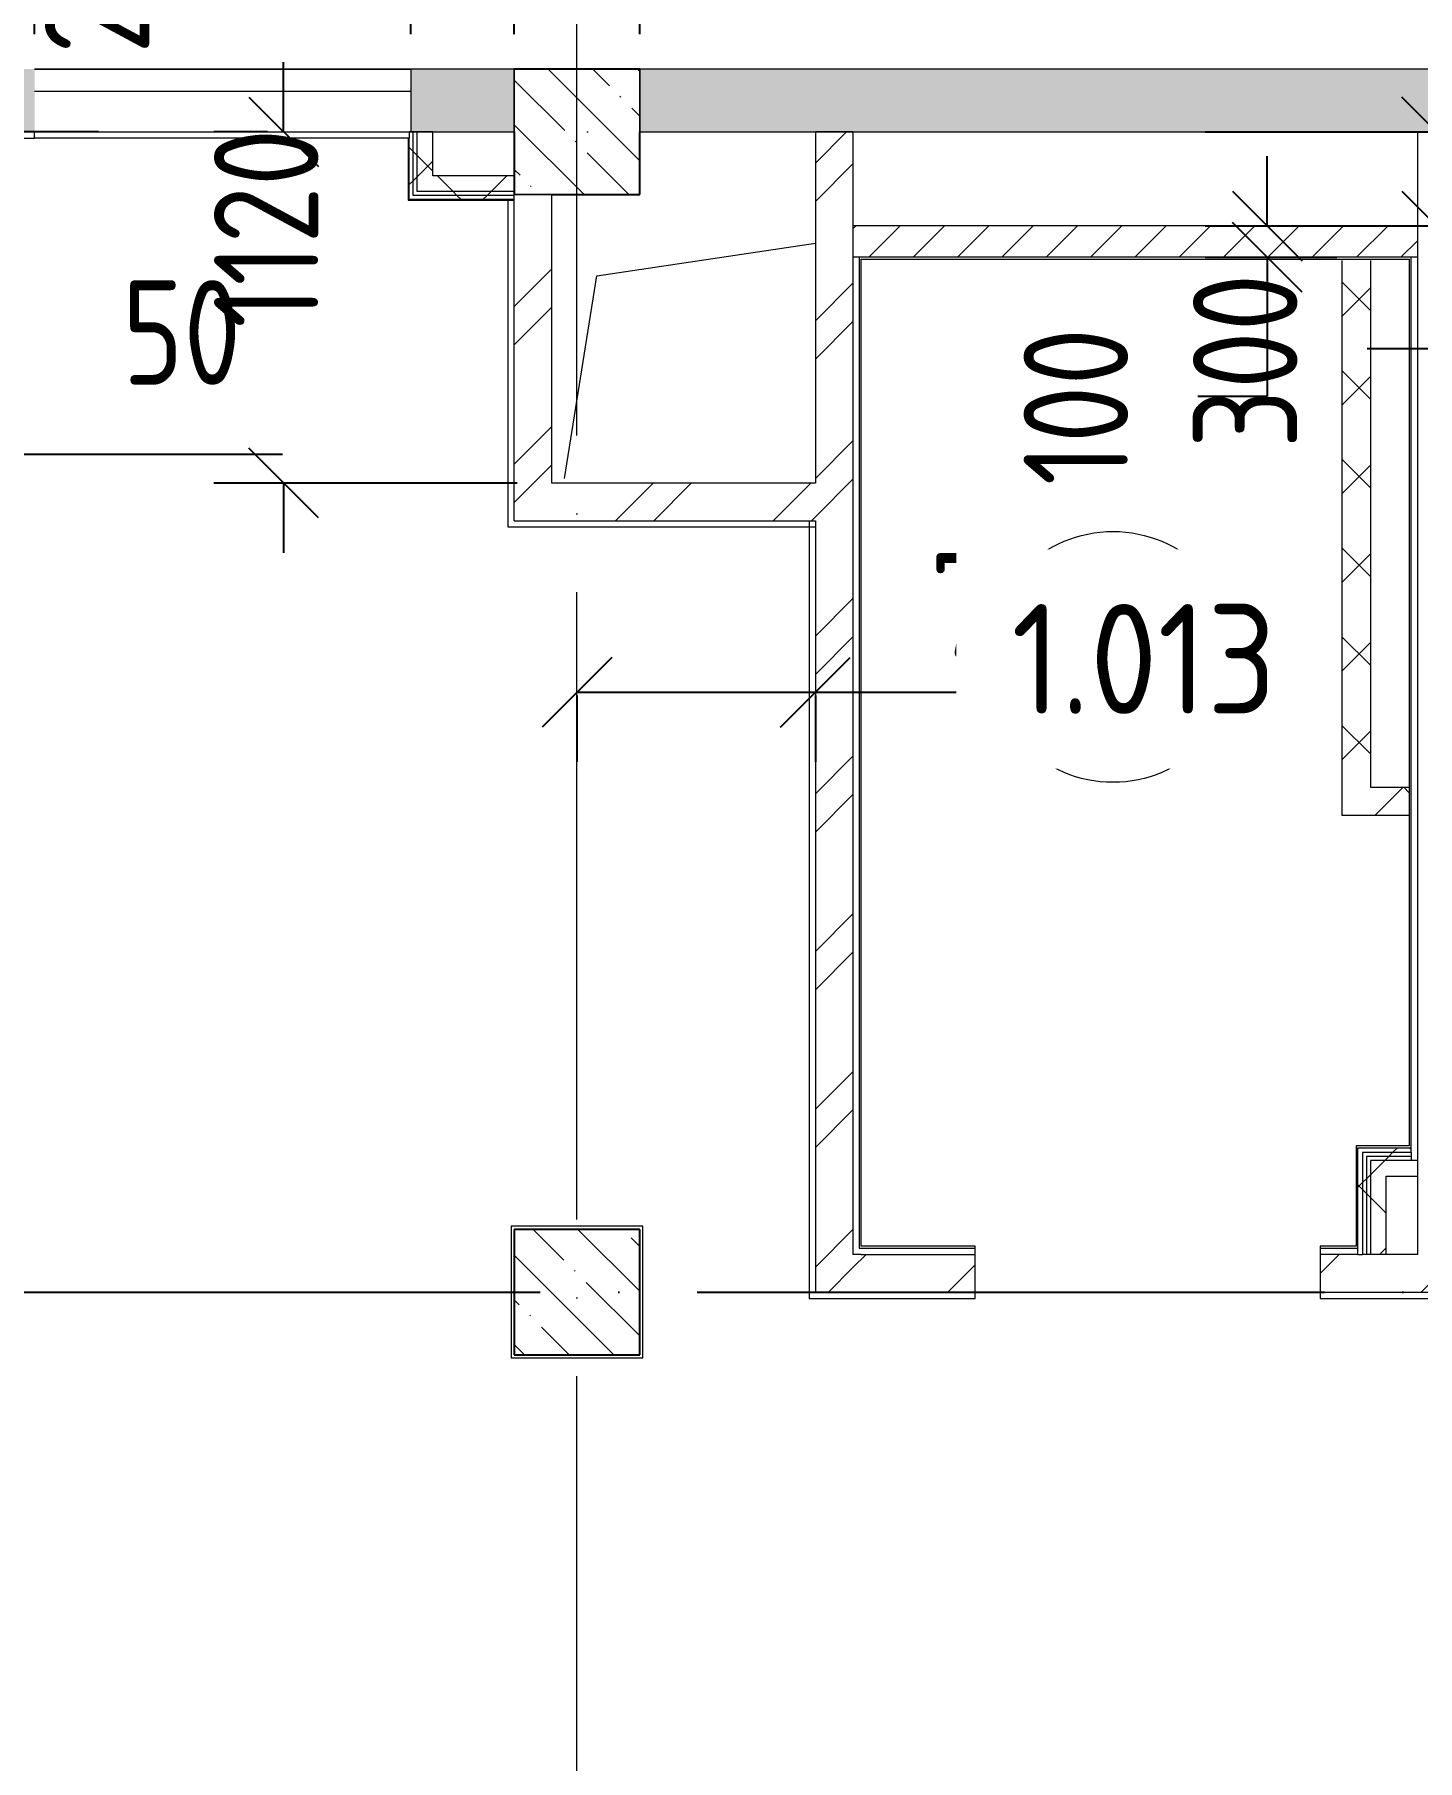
# Model space of a CAD drawing. Header units: millimetres. Extents: x -68946 to 288321, y -402657 to 324925.
# Drawn here: x 61820 to 66230, y 53181 to 58685 of the extents above; entities that cross this region are included whole.
import ezdxf

# ---------------------------------------------------------------- set-up
doc = ezdxf.new("R2010")
doc.units = ezdxf.units.MM
doc.linetypes.add('ADSK_Линия сетки', pattern=[2500, 2000, -250, 0, -250])
doc.layers.get('Defpoints').update_dxf_attribs({"color": 250})
for name, color, linetype, lineweight in [('A-____-____-DIMS', 250, 'Continuous', 9), ('A-AREA-____-IDEN', 250, 'Continuous', 9), ('A-DETL-GENF-OTLN', 250, 'Continuous', 5), ('A-GLAZ-____-MCUT', 250, 'Continuous', 9), ('A-GLAZ-____-OTLN', 250, 'Continuous', 5), ('A-WALL-____-MCUT', 250, 'Continuous', 13), ('A-WALL-____-PATT', 250, 'Continuous', 13), ('A-WALL-FNSH-MCUT', 250, 'Continuous', 13), ('I-WALL-____-OTLN', 250, 'Continuous', 9), ('S-COLS-____-MCUT', 250, 'Continuous', 25), ('S-COLS-____-OTLN', 250, 'Continuous', 9), ('S-GRID-____-OTLN', 250, 'Continuous', 9)]:
    doc.layers.add(name, color=color, linetype=linetype, lineweight=lineweight)
doc.styles.add('ISOCPEUR_1', font='isocpeur.ttf', dxfattribs={"width": 0.9, "height": 250})
doc.styles.get("Standard").update_dxf_attribs({"font": 'ГОСТ тип А.ttf'})
doc.dimstyles.new('А3', dxfattribs={"dimtxt": 333, "dimasz": 222, "dimexe": 222, "dimexo": 111, "dimgap": 111, "dimtad": 1, "dimtoh": 1, "dimdec": 0, "dimrnd": 0.0015, "dimzin": 0, "dimdsep": 46, "dimtxsty": 'Standard', "dimblk": 'OBLIQUE', "dimcen": 0, "dimclrd": 7, "dimclre": 7, "dimclrt": 7, "dimadec": 0, "dimazin": 0, "dimtfac": 1, "dimtdec": 0, "dimtofl": 0, "dimtmove": 0, "dimatfit": 3, "dimfxl": 1, "dimtolj": 1, "dimtzin": 0, "dimarcsym": 0})
pattern_1 = [(45, (0, 0), (-251.4472, 251.4472), []), (45, (0, 381), (-251.4472, 251.4472), [])]
pattern_2 = [(45, (0, 0), (-141.42136, 141.42136), []), (135, (0, 0), (-141.42136, -141.42136), [])]

# ---------------------------------------------------------------- blocks, each defined once
blk = doc.blocks.new('BSC_Колонна _Прямоугольная - 400x400-V20-Кладочный план на отм_ 0_000_ Секция 1_')
at = {"layer": 'S-COLS-____-OTLN', "lineweight": 5}
h = blk.add_hatch(dxfattribs=at)
h.set_pattern_fill('FP_27', color=256, style=0, pattern_type=2)
h.set_pattern_definition([(135, (-63549.98, -54675), (-142.5619, -142.5619), []), (135, (-63407.42, -54675), (-142.5619, -142.5619), [252.016, -50.403, 3.353, -47.05])])
h.paths.add_polyline_path([(-200, -200), (200, -200), (200, 200), (-200, 200)])
at = {"layer": 'S-COLS-____-MCUT'}
for p, q in [((200, 200), (-200, 200)), ((-200, 200), (-200, -200)), ((200, -200), (200, 200)), ((-200, -200), (200, -200))]:
    blk.add_line(p, q, dxfattribs=at)
blk = doc.blocks.new('_Wn_-As_OpeningMEP_floor__Rectangular - _Wn_-As_OpeningMEP_floor__Rectangular-32466844-Кладочный план на отм_ 0_000_ Секция 1_')
at = {"layer": 'A-DETL-GENF-OTLN'}
for p, q in [((-296.3, 321.3), (400, 425)), ((-400, -325), (-296.3, 321.3))]:
    blk.add_line(p, q, dxfattribs=at)
blk = doc.blocks.new('Окно_СКБ_1Ст1 - 120_Окно_СКБ_1Ст_1200_ОКп13-37619678-Кладочный план на отм_ 0_000_ Секция 1_')
at = {"layer": 'A-GLAZ-____-MCUT'}
for p, q in [((-600, -125), (600, -125)), ((-600, -195), (600, -195))]:
    blk.add_line(p, q, dxfattribs=at)
at = {"layer": 'A-GLAZ-____-OTLN'}
for p, q in [((600, -125), (-600, -125)), ((-600, -195), (600, -195))]:
    blk.add_line(p, q, dxfattribs=at)
blk = doc.blocks.new('AAR_СКБ_Марка_Помещения - Номер-17325395-Кладочный план на отм_ 0_000_ Секция 1_')
at = {"layer": 'A-AREA-____-IDEN'}
blk.add_circle((0, 1.502), 4, dxfattribs=at)
blk = doc.blocks.new('_Oblique')
at = {"color": 0, "linetype": 'ByBlock', "lineweight": -2}
blk.add_line((-0.5, -0.5), (0.5, 0.5), dxfattribs=at)
blk = doc.blocks.new('DIMBLOCK182-Кладочный план на отм_ 0_000_ Секция 1_')
at = {"layer": 'A-____-____-DIMS', "color": 7, "lineweight": -2, "transparency": 16777216}
for p, q in [((63550, 56588), (64310, 56588)), ((64310, 56588), (65386.7, 56588)), ((63550, 56577), (63550, 56366)), ((64310, 56577), (64310, 56366))]:
    blk.add_line(p, q, dxfattribs=at)
at = {"layer": 'Defpoints', "color": 0, "transparency": 16777216}
for p in [(63550, 56688), (64310, 56688), (64310, 56588)]:
    blk.add_point(p, dxfattribs=at)
at = {"layer": 'A-____-____-DIMS', "color": 7, "lineweight": -2, "transparency": 16777216, "xscale": 222, "yscale": 222, "zscale": 222, "rotation": 180}
blk.add_blockref('_Oblique', (63550, 56588), dxfattribs=at)
at = {"layer": 'A-____-____-DIMS', "color": 7, "lineweight": -2, "transparency": 16777216, "xscale": 222, "yscale": 222, "zscale": 222}
blk.add_blockref('_Oblique', (64310, 56588), dxfattribs=at)
at = {"layer": 'A-____-____-DIMS', "color": 7, "transparency": 16777216, "insert": (64959.4, 56865.5), "char_height": 333, "width": 1.862, "attachment_point": 5}
blk.add_mtext('\\A1;760', dxfattribs=at)
blk = doc.blocks.new('DIMBLOCK185-Кладочный план на отм_ 0_000_ Секция 1_')
at = {"layer": 'A-____-____-DIMS', "color": 7, "lineweight": -2, "transparency": 16777216}
for p, q in [((62614.5, 58375), (62614.5, 58597)), ((62563.6, 58375), (62392.5, 58375)), ((63359, 57255), (62392.5, 57255)), ((62614.5, 57255), (62614.5, 57033))]:
    blk.add_line(p, q, dxfattribs=at)
at = {"layer": 'Defpoints', "color": 0, "transparency": 16777216}
for p in [(62614.5, 58375), (62674.6, 58375), (63470, 57255)]:
    blk.add_point(p, dxfattribs=at)
at = {"layer": 'A-____-____-DIMS', "color": 7, "lineweight": -2, "transparency": 16777216, "xscale": 222, "yscale": 222, "zscale": 222}
for p, rotation in [((62614.5, 58375), 270), ((62614.5, 57255), 90)]:
    blk.add_blockref('_Oblique', p, dxfattribs=dict(at, rotation=rotation))
at = {"layer": 'A-____-____-DIMS', "color": 7, "transparency": 16777216, "insert": (62392.5, 57749.8), "char_height": 333, "width": 2.114, "attachment_point": 1, "rotation": 90, "line_spacing_factor": 1.022761}
blk.add_mtext('\\A1;1120', dxfattribs=at)
blk = doc.blocks.new('DIMBLOCK186-Кладочный план на отм_ 0_000_ Секция 1_')
at = {"layer": 'A-____-____-DIMS', "color": 7, "lineweight": -2, "transparency": 16777216}
for p, q in [((65751.1, 58075), (65751.1, 58297)), ((65552.5, 58075), (65973.1, 58075)), ((65552.5, 57975), (65973.1, 57975)), ((65751.1, 57975), (65751.1, 57531)), ((65751.1, 57531), (65529.1, 57531))]:
    blk.add_line(p, q, dxfattribs=at)
at = {"layer": 'Defpoints', "color": 0, "transparency": 16777216}
for p in [(65441.5, 58075), (65751.1, 58075), (65441.5, 57975)]:
    blk.add_point(p, dxfattribs=at)
at = {"layer": 'A-____-____-DIMS', "color": 7, "lineweight": -2, "transparency": 16777216, "xscale": 222, "yscale": 222, "zscale": 222}
for p, rotation in [((65751.1, 58075), 270), ((65751.1, 57975), 90)]:
    blk.add_blockref('_Oblique', p, dxfattribs=dict(at, rotation=rotation))
at = {"layer": 'A-____-____-DIMS', "color": 7, "transparency": 16777216, "insert": (64974.1, 57247.9), "char_height": 333, "width": 1.678, "attachment_point": 1, "rotation": 90, "line_spacing_factor": 1.022761}
blk.add_mtext('\\A1;100', dxfattribs=at)
blk = doc.blocks.new('DIMBLOCK187-Кладочный план на отм_ 0_000_ Секция 1_')
at = {"layer": 'A-____-____-DIMS', "color": 7, "lineweight": -2, "transparency": 16777216}
for p, q in [((65552.5, 58375), (66513.2, 58375)), ((66291.2, 58375), (66291.2, 58075)), ((65552.5, 58075), (66513.2, 58075)), ((66291.2, 58075), (66291.2, 57682.6)), ((66291.2, 57682.6), (66069.2, 57682.6))]:
    blk.add_line(p, q, dxfattribs=at)
at = {"layer": 'Defpoints', "color": 0, "transparency": 16777216}
for p in [(65441.5, 58375), (66291.2, 58375), (65441.5, 58075)]:
    blk.add_point(p, dxfattribs=at)
at = {"layer": 'A-____-____-DIMS', "color": 7, "lineweight": -2, "transparency": 16777216, "xscale": 222, "yscale": 222, "zscale": 222}
for p, rotation in [((66291.2, 58375), 90), ((66291.2, 58075), 270)]:
    blk.add_blockref('_Oblique', p, dxfattribs=dict(at, rotation=rotation))
at = {"layer": 'A-____-____-DIMS', "color": 7, "transparency": 16777216, "insert": (65514.2, 57366.2), "char_height": 333, "width": 1.862, "attachment_point": 1, "rotation": 90, "line_spacing_factor": 1.022761}
blk.add_mtext('\\A1;300', dxfattribs=at)
blk = doc.blocks.new('DIMBLOCK190-Кладочный план на отм_ 0_000_ Секция 1_')
at = {"layer": 'A-____-____-DIMS', "color": 7, "lineweight": -2, "transparency": 16777216}
for p, q in [((61520.5, 58375), (61520.5, 58939.9)), ((61520.5, 58939.9), (61742.5, 58939.9)), ((62024.5, 58375), (61298.5, 58375)), ((61520.5, 58110), (61520.5, 58375)), ((61554, 58110), (61298.5, 58110))]:
    blk.add_line(p, q, dxfattribs=at)
at = {"layer": 'Defpoints', "color": 0, "transparency": 16777216}
for p in [(61520.5, 58375), (62135.5, 58375), (61665, 58110)]:
    blk.add_point(p, dxfattribs=at)
at = {"layer": 'A-____-____-DIMS', "color": 7, "lineweight": -2, "transparency": 16777216, "xscale": 222, "yscale": 222, "zscale": 222}
for p, rotation in [((61520.5, 58375), 90), ((61520.5, 58110), 270)]:
    blk.add_blockref('_Oblique', p, dxfattribs=dict(at, rotation=rotation))
at = {"layer": 'A-____-____-DIMS', "color": 7, "transparency": 16777216, "insert": (61853.5, 58623.5), "char_height": 333, "width": 1.862, "attachment_point": 1, "rotation": 90, "line_spacing_factor": 1.022761}
blk.add_mtext('\\A1;265', dxfattribs=at)
blk = doc.blocks.new('DIMBLOCK380-Кладочный план на отм_ 0_000_ Секция 1_')
at = {"layer": 'A-____-____-DIMS', "color": 7, "lineweight": -2, "transparency": 16777216}
for p, q in [((61170, 58686), (61170, 60593.3)), ((61820.2, 58686), (61820.2, 60593.3)), ((61170, 60371.3), (61820.2, 60371.3)), ((61820.2, 60371.3), (62896.9, 60371.3))]:
    blk.add_line(p, q, dxfattribs=at)
at = {"layer": 'Defpoints', "color": 0, "transparency": 16777216}
for p in [(61820.2, 60371.3), (61170, 58575), (61820.2, 58575)]:
    blk.add_point(p, dxfattribs=at)
at = {"layer": 'A-____-____-DIMS', "color": 7, "lineweight": -2, "transparency": 16777216, "xscale": 222, "yscale": 222, "zscale": 222, "rotation": 180}
blk.add_blockref('_Oblique', (61170, 60371.3), dxfattribs=at)
at = {"layer": 'A-____-____-DIMS', "color": 7, "lineweight": -2, "transparency": 16777216, "xscale": 222, "yscale": 222, "zscale": 222}
blk.add_blockref('_Oblique', (61820.2, 60371.3), dxfattribs=at)
at = {"layer": 'A-____-____-DIMS', "color": 7, "transparency": 16777216, "insert": (62469.6, 60648.8), "char_height": 333, "width": 1.862, "attachment_point": 5}
blk.add_mtext('\\A1;650', dxfattribs=at)
blk = doc.blocks.new('DIMBLOCK381-Кладочный план на отм_ 0_000_ Секция 1_')
at = {"layer": 'A-____-____-DIMS', "color": 7, "lineweight": -2, "transparency": 16777216}
for p, q in [((61820.2, 58686), (61820.2, 60593.3)), ((63020.2, 58686), (63020.2, 60593.3)), ((61820.2, 60371.3), (63020.2, 60371.3))]:
    blk.add_line(p, q, dxfattribs=at)
at = {"layer": 'Defpoints', "color": 0, "transparency": 16777216}
for p in [(63020.2, 60371.3), (61820.2, 58575), (63020.2, 58575)]:
    blk.add_point(p, dxfattribs=at)
at = {"layer": 'A-____-____-DIMS', "color": 7, "lineweight": -2, "transparency": 16777216, "xscale": 222, "yscale": 222, "zscale": 222, "rotation": 180}
blk.add_blockref('_Oblique', (61820.2, 60371.3), dxfattribs=at)
at = {"layer": 'A-____-____-DIMS', "color": 7, "lineweight": -2, "transparency": 16777216, "xscale": 222, "yscale": 222, "zscale": 222}
blk.add_blockref('_Oblique', (63020.2, 60371.3), dxfattribs=at)
at = {"layer": 'A-____-____-DIMS', "color": 7, "transparency": 16777216, "insert": (62420.2, 60648.8), "char_height": 333, "width": 2.299, "attachment_point": 5}
blk.add_mtext('\\A1;1200', dxfattribs=at)
blk = doc.blocks.new('DIMBLOCK382-Кладочный план на отм_ 0_000_ Секция 1_')
at = {"layer": 'A-____-____-DIMS', "color": 7, "lineweight": -2, "transparency": 16777216}
for p, q in [((63020.2, 58686), (63020.2, 61259.8)), ((63350, 58686), (63350, 61259.8)), ((63020.2, 61037.8), (61943.5, 61037.8)), ((63350, 61037.8), (63020.2, 61037.8))]:
    blk.add_line(p, q, dxfattribs=at)
at = {"layer": 'Defpoints', "color": 0, "transparency": 16777216}
for p in [(63350, 61037.8), (63020.2, 58575), (63350, 58575)]:
    blk.add_point(p, dxfattribs=at)
at = {"layer": 'A-____-____-DIMS', "color": 7, "lineweight": -2, "transparency": 16777216, "xscale": 222, "yscale": 222, "zscale": 222, "rotation": 180}
blk.add_blockref('_Oblique', (63020.2, 61037.8), dxfattribs=at)
at = {"layer": 'A-____-____-DIMS', "color": 7, "lineweight": -2, "transparency": 16777216, "xscale": 222, "yscale": 222, "zscale": 222}
blk.add_blockref('_Oblique', (63350, 61037.8), dxfattribs=at)
at = {"layer": 'A-____-____-DIMS', "color": 7, "transparency": 16777216, "insert": (62054.5, 61592.8), "char_height": 333, "width": 1.862, "attachment_point": 1, "line_spacing_factor": 1.022761}
blk.add_mtext('\\A1;330', dxfattribs=at)
blk = doc.blocks.new('DIMBLOCK383-Кладочный план на отм_ 0_000_ Секция 1_')
at = {"layer": 'A-____-____-DIMS', "color": 7, "lineweight": -2, "transparency": 16777216}
for p, q in [((63350, 58686), (63350, 60326.6)), ((63750, 58686), (63750, 60326.6)), ((63350, 60104.6), (63750, 60104.6)), ((63750, 60104.6), (64860, 60104.6))]:
    blk.add_line(p, q, dxfattribs=at)
at = {"layer": 'Defpoints', "color": 0, "transparency": 16777216}
for p in [(63750, 60104.6), (63350, 58575), (63750, 58575)]:
    blk.add_point(p, dxfattribs=at)
at = {"layer": 'A-____-____-DIMS', "color": 7, "lineweight": -2, "transparency": 16777216, "xscale": 222, "yscale": 222, "zscale": 222, "rotation": 180}
blk.add_blockref('_Oblique', (63350, 60104.6), dxfattribs=at)
at = {"layer": 'A-____-____-DIMS', "color": 7, "lineweight": -2, "transparency": 16777216, "xscale": 222, "yscale": 222, "zscale": 222}
blk.add_blockref('_Oblique', (63750, 60104.6), dxfattribs=at)
at = {"layer": 'A-____-____-DIMS', "color": 7, "transparency": 16777216, "insert": (64083, 60659.6), "char_height": 333, "width": 1.946, "attachment_point": 1, "line_spacing_factor": 1.022761}
blk.add_mtext('\\A1;400', dxfattribs=at)
blk = doc.blocks.new('DIMBLOCK384-Кладочный план на отм_ 0_000_ Секция 1_')
at = {"layer": 'A-____-____-DIMS', "color": 7, "lineweight": -2, "transparency": 16777216}
for p, q in [((63750, 58686), (63750, 60593.3)), ((69050, 58686), (69050, 60593.3)), ((63750, 60371.3), (69050, 60371.3))]:
    blk.add_line(p, q, dxfattribs=at)
at = {"layer": 'Defpoints', "color": 0, "transparency": 16777216}
for p in [(69050, 60371.3), (63750, 58575), (69050, 58575)]:
    blk.add_point(p, dxfattribs=at)
at = {"layer": 'A-____-____-DIMS', "color": 7, "lineweight": -2, "transparency": 16777216, "xscale": 222, "yscale": 222, "zscale": 222, "rotation": 180}
blk.add_blockref('_Oblique', (63750, 60371.3), dxfattribs=at)
at = {"layer": 'A-____-____-DIMS', "color": 7, "lineweight": -2, "transparency": 16777216, "xscale": 222, "yscale": 222, "zscale": 222}
blk.add_blockref('_Oblique', (69050, 60371.3), dxfattribs=at)
at = {"layer": 'A-____-____-DIMS', "color": 7, "transparency": 16777216, "insert": (66400, 60648.8), "char_height": 333, "width": 2.483, "attachment_point": 5}
blk.add_mtext('\\A1;5300', dxfattribs=at)
blk = doc.blocks.new('DIMBLOCK432-Кладочный план на отм_ 0_000_ Секция 1_')
at = {"layer": 'A-____-____-DIMS', "color": 7, "lineweight": -2, "transparency": 16777216}
for p, q in [((61495, 57256), (61495, 57568.8)), ((61545, 57397.7), (61545, 57568.8)), ((61495, 57346.8), (61273, 57346.8)), ((61545, 57346.8), (62610.6, 57346.8))]:
    blk.add_line(p, q, dxfattribs=at)
at = {"layer": 'Defpoints', "color": 0, "transparency": 16777216}
for p in [(61545, 57346.8), (61545, 57286.7), (61495, 57145)]:
    blk.add_point(p, dxfattribs=at)
at = {"layer": 'A-____-____-DIMS', "color": 7, "lineweight": -2, "transparency": 16777216, "xscale": 222, "yscale": 222, "zscale": 222}
blk.add_blockref('_Oblique', (61495, 57346.8), dxfattribs=at)
at = {"layer": 'A-____-____-DIMS', "color": 7, "lineweight": -2, "transparency": 16777216, "xscale": 222, "yscale": 222, "zscale": 222, "rotation": 180}
blk.add_blockref('_Oblique', (61545, 57346.8), dxfattribs=at)
at = {"layer": 'A-____-____-DIMS', "color": 7, "transparency": 16777216, "insert": (62100, 57901.8), "char_height": 333, "width": 1.242, "attachment_point": 1, "line_spacing_factor": 1.022761}
blk.add_mtext('\\A1;50', dxfattribs=at)

msp = doc.modelspace()

# ---------------------------------------------------------------- hatches: boundary and pattern name
at = {"layer": 'A-WALL-____-PATT', "lineweight": 15}
h = msp.add_hatch(dxfattribs=at)
h.set_pattern_fill('FP_9', color=256, style=0, pattern_type=2)
h.set_pattern_definition([(50, (0, 0), (364.3679, -31.8783), [38.1, -419.1]), (355, (0, 0), (-70.4859, 382.1133), [30.48, -335.28]), (100.451, (30.36, -2.66), (293.885, 350.2334), [32.38, -356.18]), (46.184, (0, 101.6), (542.1585, -84.0858), [57.15, -628.65]), (96.636, (45.2, 94.6), (474.805, 494.8554), [48.57, -534.27]), (351.184, (0, 101.6), (474.8102, 494.85), [45.72, -502.92]), (21, (50.8, 76.2), (303.2285, -204.5305), [38.1, -419.1]), (326, (50.8, 76.2), (123.6039, 368.376), [30.48, -335.28]), (71.451, (76.07, 59.16), (426.8341, 163.8427), [32.38, -356.18]), (37.5, (0, 0), (6.17665, 169.11015), [16.764, -314.452, 16.764, -323.596, -336.55]), (37.5, (0, 0), (6.17665, 169.11015), [-671.576, 16.764, -319.786]), (7.5, (0, 0), (133.63888, 200.3615), [16.764, -177.292, 16.764, -306.832, -128.27]), (7.5, (0, 0), (133.63888, 200.3615), [-517.652, 16.764, -111.506]), (327.5, (-113.28, 0), (271.18182, -11.45836), [16.764, -110.236, 16.764, -379.476, -525.78]), (327.5, (-113.28, 0), (271.18182, -11.45836), [-523.24, 16.764, -509.016]), (317.5, (-164.08, 0), (296.2585, 50.85285), [16.764, -148.336, 16.764, -246.38, -373.38]), (317.5, (-164.08, 0), (296.2585, 50.85285), [-428.244, 16.764, -356.616])])
h.paths.add_polyline_path([(69050, 58375), (69050, 58575), (63749.9781, 58575.0085), (63749.9781, 58375.0085), (67102.2057, 58375.0031)])
h.paths.add_polyline_path([(63349.9781, 58375.0091), (63349.9781, 58575.0091), (63020.2294, 58575.0097), (63020.2294, 58375.0097), (63253.8734, 58375.0093)])
h.paths.add_polyline_path([(61820.2294, 58375.0116), (61820.2294, 58575.0116), (61170, 58575.0126), (61170, 58375.0126), (61685, 58375.0118)])
h.paths.add_polyline_path([(60270, 58375.014), (60270, 58575.014), (59249.9781, 58575.0157), (59249.9781, 58375.0157), (59405.5412, 58375.0154)])
h.paths.add_polyline_path([(58849.9781, 58375.0163), (58849.9781, 58575.0163), (54749.9781, 58575.0229), (54749.9781, 58375.0229), (58306.0176, 58375.0172)])
h.paths.add_polyline_path([(54349.9781, 58375.0235), (54349.9781, 58575.0235), (52850, 58575.0259), (52850, 58375.0259), (53907.9236, 58375.0242)])
h.paths.add_polyline_path([(51600, 58375.0279), (51600, 58575.0279), (50950, 58575.0289), (50950, 58375.0289)])
h.paths.add_polyline_path([(49649.9781, 58375.031), (49649.9781, 58575.031), (48550, 58575.0328), (48550, 58375.0328), (49509.8296, 58375.0312)])
h.paths.add_polyline_path([(45349.9781, 58375.0379), (45349.9781, 58575.0379), (44200.229, 58575.0397), (44200.229, 58375.0397), (45111.7356, 58375.0383)])
h.paths.add_polyline_path([(41400.229, 58375.0442), (41400.229, 58575.0442), (41249.9781, 58575.0444), (41249.9781, 58375.0444), (41263.4033, 58375.0444)])
h.paths.add_polyline_path([(40849.9781, 58375.0451), (40849.9781, 58575.0451), (39850, 58575.0467), (39850, 58375.0467), (40713.6415, 58375.0453)])
h.paths.add_polyline_path([(38600, 58375.0487), (38600, 58575.0487), (37950, 58575.0497), (37950, 58375.0497), (38514.5945, 58375.0488)])
h.paths.add_polyline_path([(37050, 58375.0512), (37050, 58575.0512), (36349.9781, 58575.0523), (36349.9781, 58375.0523), (36865.3093, 58375.0515)])
h.paths.add_polyline_path([(35949.9781, 58375.0529), (35949.9781, 58575.0529), (35500, 58575.0536), (35500, 58375.0536), (35765.7858, 58375.0532)])
h.paths.add_polyline_path([(32700, 58375.0581), (32700, 58575.0581), (31725.0002, 58575.0597), (31724.9998, 58375.0597), (32655, 58375.0582)])
h = msp.add_hatch(dxfattribs=at)
h.set_pattern_fill('FP_28', color=42, style=0, pattern_type=2)
h.set_pattern_definition(pattern_2)
h.paths.add_polyline_path([(63089.9491, 58185.0006), (63089.9491, 58375), (63039.9491, 58375), (63039.9491, 58185.0006)])
h = msp.add_hatch(dxfattribs=at)
h.set_pattern_fill('FP_2', color=256, style=0, pattern_type=2)
h.set_pattern_definition(pattern_1)
h.paths.add_polyline_path([(64310, 54675.0006), (64430, 54675.0006), (64430, 58375.0074), (64310, 58375.0076), (64310, 55136.1267)])
h = msp.add_hatch(dxfattribs=at)
h.set_pattern_fill('FP_28', color=42, style=0, pattern_type=2)
h.set_pattern_definition(pattern_2)
h.paths.add_polyline_path([(63349.9781, 58185.0006), (63349.9781, 58235.0006), (63089.9491, 58235.0006), (63089.9491, 58185.0006), (63253.8734, 58185.0006)])
h = msp.add_hatch(dxfattribs=at)
h.set_pattern_fill('FP_2', color=256, style=0, pattern_type=2)
h.set_pattern_definition(pattern_1)
h.paths.add_polyline_path([(63349.9781, 57135.0006), (63469.9781, 57135.0006), (63469.9781, 58175.0006), (63349.9781, 58175.0006), (63349.9781, 57638.5131)])
h = msp.add_hatch(dxfattribs=at)
h.set_pattern_fill('FP_6', color=94, style=0, pattern_type=2)
h.set_pattern_definition([(45, (0, 0), (-70.71068, 70.71068), [])])
h.paths.add_polyline_path([(66230, 57975), (66230, 58075), (64430, 58075), (64430, 57975), (64903.1587, 57975)])
h = msp.add_hatch(dxfattribs=at)
h.set_pattern_fill('FP_2', color=256, style=0, pattern_type=2)
h.set_pattern_definition(pattern_1)
h.paths.add_polyline_path([(64290, 57135.0006), (64310, 57135.0006), (64310, 57255.0006), (63469.9781, 57255.0006), (63469.9781, 57135.0006), (63803.6352, 57135.0006)])
h = msp.add_hatch(dxfattribs=at)
h.set_pattern_fill('FP_28', color=42, style=0, pattern_type=2)
h.set_pattern_definition(pattern_2)
h.paths.add_polyline_path([(66130, 54795.0006), (66130, 55095.0006), (66080, 55095.0006), (66080, 54795.0006)])
h = msp.add_hatch(dxfattribs=at)
h.set_pattern_fill('FP_2', color=256, style=0, pattern_type=2)
h.set_pattern_definition(pattern_1)
h.paths.add_polyline_path([(69050, 54675.0006), (69050, 54795.0006), (67790.0225, 54795.0006), (67790.0225, 54675.0006)])
h.paths.add_polyline_path([(66690.0225, 54675.0006), (66690.0225, 54795.0006), (65920, 54795.0006), (65920, 54675.0006), (66552.4439, 54675.0006)])
h.paths.add_polyline_path([(64820, 54675.0006), (64820, 54795.0006), (64430, 54795.0006), (64430, 54675.0006)])
at = {"layer": 'I-WALL-____-OTLN'}
h = msp.add_hatch(dxfattribs=at)
h.set_pattern_fill('FP_28', color=30, style=0, pattern_type=2)
h.set_pattern_definition(pattern_2)
h.paths.add_polyline_path([(63027.4491, 58160.0006), (63027.4491, 58375), (63014.9491, 58375), (63014.9491, 58160.0006)])
h = msp.add_hatch(dxfattribs=at)
h.set_pattern_fill('FP_28', color=30, style=0, pattern_type=2)
h.set_pattern_definition(pattern_2)
h.paths.add_polyline_path([(63027.4491, 58172.5006), (63039.9491, 58172.5006), (63039.9491, 58375), (63027.4491, 58375), (63027.4491, 58264.1097)])
h = msp.add_hatch(dxfattribs=at)
h.set_pattern_fill('FP_28', color=30, style=0, pattern_type=2)
h.set_pattern_definition(pattern_2)
h.paths.add_polyline_path([(63349.9781, 58172.5006), (63349.9781, 58185.0006), (63039.9491, 58185.0006), (63039.9491, 58172.5006), (63317.8438, 58172.5006)])
h = msp.add_hatch(dxfattribs=at)
h.set_pattern_fill('FP_28', color=30, style=0, pattern_type=2)
h.set_pattern_definition(pattern_2)
h.paths.add_polyline_path([(63317.8438, 58160.0006), (63349.9781, 58160.0006), (63349.9781, 58172.5006), (63027.4491, 58172.5006), (63027.4491, 58160.0006), (63253.8734, 58160.0006)])
h = msp.add_hatch(dxfattribs=at)
h.set_pattern_fill('FP_28', color=30, style=0, pattern_type=2)
h.set_pattern_definition(pattern_2)
h.paths.add_polyline_path([(65990, 56285.0006), (66080, 56285.0006), (66080, 57965.0006), (65990, 57965.0006), (65990, 56804.3843)])
h = msp.add_hatch(dxfattribs=at)
h.set_pattern_fill('FP_28', color=30, style=0, pattern_type=2)
h.set_pattern_definition(pattern_2)
h.paths.add_polyline_path([(65990, 56195.0006), (66204, 56195.0006), (66204, 56285.0006), (65990, 56285.0006)])
h = msp.add_hatch(dxfattribs=at)
h.set_pattern_fill('FP_28', color=30, style=0, pattern_type=2)
h.set_pattern_definition(pattern_2)
h.paths.add_polyline_path([(66055, 54795.0006), (66055, 55135.0006), (66040, 55135.0006), (66040, 54795.0006)])
h = msp.add_hatch(dxfattribs=at)
h.set_pattern_fill('FP_28', color=30, style=0, pattern_type=2)
h.set_pattern_definition(pattern_2)
h.paths.add_polyline_path([(66210, 55120.0006), (66210, 55135.0006), (66055, 55135.0006), (66055, 55120.0006), (66140.1226, 55120.0006)])
h = msp.add_hatch(dxfattribs=at)
h.set_pattern_fill('FP_28', color=30, style=0, pattern_type=2)
h.set_pattern_definition(pattern_2)
h.paths.add_polyline_path([(66055, 54795.0006), (66067.5, 54795.0006), (66067.5, 55120.0006), (66055, 55120.0006), (66055, 54927.5945)])
h = msp.add_hatch(dxfattribs=at)
h.set_pattern_fill('FP_28', color=30, style=0, pattern_type=2)
h.set_pattern_definition(pattern_2)
h.paths.add_polyline_path([(66210, 55107.5006), (66210, 55120.0006), (66067.5, 55120.0006), (66067.5, 55107.5006), (66140.1226, 55107.5006)])
h = msp.add_hatch(dxfattribs=at)
h.set_pattern_fill('FP_28', color=30, style=0, pattern_type=2)
h.set_pattern_definition(pattern_2)
h.paths.add_polyline_path([(66067.5, 54795.0006), (66080, 54795.0006), (66080, 55107.5006), (66067.5, 55107.5006), (66067.5, 54927.5945)])
h = msp.add_hatch(dxfattribs=at)
h.set_pattern_fill('FP_28', color=30, style=0, pattern_type=2)
h.set_pattern_definition(pattern_2)
h.paths.add_polyline_path([(66140.1226, 55095.0006), (66210, 55095.0006), (66210, 55107.5006), (66080, 55107.5006), (66080, 55095.0006), (66130, 55095.0006)])
at = {"layer": 'S-COLS-____-OTLN', "lineweight": 5}
h = msp.add_hatch(dxfattribs=at)
h.set_pattern_fill('FP_8', color=256, style=0, pattern_type=2)
h.set_pattern_definition([(135, (0, 0), (-142.5612, -142.5612), []), (135, (142.56, 0), (-142.5612, -142.5612), [252.016, -50.403, 3.353, -47.05])])
h.paths.add_polyline_path([(63469.9781, 58175.0006), (63749.9781, 58175.0006), (63749.9781, 58575.0006), (63349.9781, 58575.0006), (63349.9781, 58175.0006)])

# ---------------------------------------------------------------- linework, layer by layer
at = {"linetype": 'ADSK_Линия сетки'}
msp.add_line((-3569.5512, 54675.0006), (72376.0288, 54675.0006), dxfattribs=at)
at = {"layer": 'A-WALL-____-MCUT', "lineweight": 15}
for p, q in [((63349.9781, 58575.0091), (63020.2294, 58575.0097)), ((63020.2294, 58575.0097), (63020.2294, 58375.0097)), ((63349.9781, 58375.0091), (63349.9781, 58575.0091)), ((69050, 58575), (63749.9781, 58575.0085)), ((63749.9781, 58575.0085), (63749.9781, 58375.0085)), ((61820.2294, 58375), (61665, 58375)), ((63011.9491, 58355), (63011.9491, 58157.0006)), ((63014.9491, 58355), (63011.9491, 58355)), ((63014.9491, 58160.0006), (63014.9491, 58355)), ((63020.2294, 58375.0097), (63349.9781, 58375.0091)), ((63027.4491, 58172.5006), (63027.4491, 58375)), ((63089.9491, 58375), (63039.9491, 58375)), ((63039.9491, 58185.0006), (63039.9491, 58375)), ((63089.9491, 58235.0006), (63089.9491, 58375)), ((63749.9781, 58375.0085), (64310, 58375.0076)), ((64310, 58375.0076), (64310, 57255.0006)), ((64430, 58375.0074), (64310, 58375.0076)), ((64430, 58375.0074), (66230, 58375.0045)), ((64430, 58375.0074), (64430, 54795.0006)), ((66230, 58375.0045), (66230, 54795.0006)), ((66350, 58375.0043), (66230, 58375.0045)), ((63349.9781, 58235.0006), (63089.9491, 58235.0006)), ((63349.9781, 58185.0006), (63349.9781, 58235.0006)), ((63349.9781, 58185.0006), (63039.9491, 58185.0006)), ((63011.9491, 58157.0006), (63349.9781, 58157.0006)), ((63014.9491, 58160.0006), (63349.9781, 58160.0006)), ((63349.9781, 58172.5006), (63027.4491, 58172.5006)), ((63469.9781, 58175.0006), (63349.9781, 58175.0006)), ((63349.9781, 57135.0006), (63349.9781, 58175.0006)), ((63469.9781, 57255.0006), (63469.9781, 58175.0006)), ((66230, 58075), (64430, 58075)), ((64450, 57975), (64430, 57975)), ((64450, 57975), (64450, 57975)), ((66210, 57975), (64450, 57975)), ((64450, 57975), (64450, 54815.0006)), ((64456, 57969), (66204, 57969)), ((64456, 54821.0006), (64456, 57969)), ((66204, 57969), (66204, 55141.0006)), ((66230, 57975), (66210, 57975)), ((66210, 55120.0006), (66210, 57975)), ((64310, 57255.0006), (63469.9781, 57255.0006)), ((63349.9781, 57135.0006), (64310, 57135.0006)), ((64310, 57135.0006), (64310, 54675.0006)), ((66034, 55141.0006), (66034, 54821.0006)), ((66204, 55141.0006), (66034, 55141.0006)), ((66040, 54815.0006), (66040, 55135.0006)), ((66040, 55135.0006), (66130, 55135.0006)), ((66055, 55120.0006), (66055, 54795.0006)), ((66210, 55120.0006), (66055, 55120.0006)), ((66067.5, 55107.5006), (66067.5, 54795.0006)), ((66210, 55107.5006), (66067.5, 55107.5006)), ((66130, 55135.0006), (66210, 55135.0006)), ((66210, 55120.0006), (66210, 55095.0006)), ((66080, 55095.0006), (66080, 54795.0006)), ((66210, 55095.0006), (66080, 55095.0006)), ((66130, 54795.0006), (66130, 55045.0006)), ((66130, 55045.0006), (66230, 55045.0006)), ((66230, 55095.0006), (66210, 55095.0006)), ((64820, 54821.0006), (64456, 54821.0006)), ((64820, 54815.0006), (64820, 54821.0006)), ((66034, 54821.0006), (65920, 54821.0006)), ((65920, 54821.0006), (65920, 54815.0006)), ((64456, 54795.0006), (64430, 54795.0006)), ((64450, 54815.0006), (64820, 54815.0006)), ((64456, 54795.0006), (64820, 54795.0006)), ((64820, 54675.0006), (64820, 54815.0006)), ((65920, 54815.0006), (65920, 54675.0006)), ((65920, 54815.0006), (66040, 54815.0006)), ((66040, 54795.0006), (65920, 54795.0006)), ((66040, 54795.0006), (66040, 54815.0006)), ((66040, 54795.0006), (66055, 54795.0006)), ((66230, 54795.0006), (66055, 54795.0006)), ((64820, 54675.0006), (64310, 54675.0006)), ((65920, 54675.0006), (66690.0225, 54675.0006))]:
    msp.add_line(p, q, dxfattribs=at)
at = {"layer": 'A-WALL-FNSH-MCUT', "lineweight": 15}
for p, q in [((61665, 58355), (61820.2294, 58355)), ((61820.2294, 58355), (61820.2294, 58375)), ((63014.9491, 58375), (63014.9491, 58355)), ((63039.9491, 58375), (63014.9491, 58375)), ((63349.9781, 58175.0006), (63349.9781, 58185.0006)), ((63329.9781, 58157.0006), (63329.9781, 57115.0006)), ((64290, 57135.0006), (64290, 54655.0006)), ((63329.9781, 57115.0006), (64310, 57115.0006)), ((63760.01, 54885), (63340.01, 54885)), ((63340.01, 54885), (63340.01, 54465)), ((63760.01, 54465), (63760.01, 54885)), ((64820, 54655.0006), (64820, 54675.0006)), ((65920, 54675.0006), (65920, 54655.0006)), ((64290, 54655.0006), (64820, 54655.0006)), ((65920, 54655.0006), (66690.0225, 54655.0006)), ((63340.01, 54465), (63760.01, 54465))]:
    msp.add_line(p, q, dxfattribs=at)
at = {"layer": 'I-WALL-____-OTLN', "lineweight": 15}
for p, q in [((61820.2294, 58575.0116), (63020.2294, 58575.0097)), ((63011.9491, 58355), (61820.2294, 58355))]:
    msp.add_line(p, q, dxfattribs=at)
at = {"layer": 'I-WALL-____-OTLN', "color": 30, "lineweight": 15}
for p, q in [((65990, 56195.0006), (65990, 57965.0006)), ((66080, 57965.0006), (66080, 56285.0006)), ((66080, 56285.0006), (66204, 56285.0006)), ((66204, 56195.0006), (65990, 56195.0006))]:
    msp.add_line(p, q, dxfattribs=at)
at = {"layer": 'S-COLS-____-MCUT'}
for p, q in [((63749.9781, 58575.0006), (63349.9781, 58575.0006)), ((63349.9781, 58375.0091), (63349.9781, 58175.0006)), ((63749.9781, 58175.0006), (63749.9781, 58375.0085)), ((63469.9781, 58175.0006), (63749.9781, 58175.0006))]:
    msp.add_line(p, q, dxfattribs=at)
at = {"layer": 'S-COLS-____-OTLN'}
for p, q in [((63349.9781, 58575.0006), (63349.9781, 58375.0091)), ((63749.9781, 58375.0085), (63749.9781, 58575.0006)), ((63349.9781, 58175.0006), (63469.9781, 58175.0006))]:
    msp.add_line(p, q, dxfattribs=at)
at = {"layer": 'S-GRID-____-OTLN', "linetype": 'ADSK_Линия сетки'}
for p, q in [((63550, 39906.0281), (63550, 61202.0051)), ((-3669.3683, 58375.0006), (72376.0288, 58375.0006))]:
    msp.add_line(p, q, dxfattribs=at)

# ---------------------------------------------------------------- block references
at = {"layer": 'A-AREA-____-IDEN', "xscale": 99.99999999999993, "yscale": 99.99999999999993, "zscale": 99.99999999999993}
msp.add_blockref('AAR_СКБ_Марка_Помещения - Номер-17325395-Кладочный план на отм_ 0_000_ Секция 1_', (65259.0255, 56550.4431), dxfattribs=at)
at = {"layer": 'A-GLAZ-____-OTLN'}
for name, p in [('Окно_СКБ_1Ст1 - 120_Окно_СКБ_1Ст_1200_ОКп13-37619678-Кладочный план на отм_ 0_000_ Секция 1_', (62420.2294, 58700)), ('_Wn_-As_OpeningMEP_floor__Rectangular - _Wn_-As_OpeningMEP_floor__Rectangular-32466844-Кладочный план на отм_ 0_000_ Секция 1_', (63909.9841, 57595.0024))]:
    msp.add_blockref(name, p, dxfattribs=at)
at = {"layer": 'S-COLS-____-OTLN'}
msp.add_blockref('BSC_Колонна _Прямоугольная - 400x400-V20-Кладочный план на отм_ 0_000_ Секция 1_', (63549.9781, 54675), dxfattribs=at)

# ---------------------------------------------------------------- dimensions: what is measured, and where the dimension line sits
at = {"layer": 'A-____-____-DIMS'}
for base, p1, p2, picture, middle in [((63349.9781, 61037.8105), (63020.2294, 58575.0097), (63349.9781, 58575.0006), 'DIMBLOCK382-Кладочный план на отм_ 0_000_ Секция 1_', (62370.8794, 61037.8105)), ((63749.9781, 60104.5766), (63349.9781, 58575.0006), (63749.9781, 58575.0006), 'DIMBLOCK383-Кладочный план на отм_ 0_000_ Секция 1_', (64415.9781, 60104.5766)), ((61545, 57346.7605), (61495, 57145.0006), (61545, 57286.685), 'DIMBLOCK432-Кладочный план на отм_ 0_000_ Секция 1_', (62299.8, 57346.7605))]:
    dim = msp.add_linear_dim(base=base, p1=p1, p2=p2, dimstyle='А3', dxfattribs=at)
    dim.commit()
    dim.dimension.update_dxf_attribs({"geometry": picture, "text_midpoint": middle, "dimtype": 160})
for base, p1, p2, picture, middle in [((61820.2294, 60371.2672), (61170, 58575.0126), (61820.2294, 58575.0116), 'DIMBLOCK380-Кладочный план на отм_ 0_000_ Секция 1_', (62469.5794, 60648.7672)), ((63020.2294, 60371.2672), (61820.2294, 58575.0116), (63020.2294, 58575.0097), 'DIMBLOCK381-Кладочный план на отм_ 0_000_ Секция 1_', (62420.2294, 60648.7672)), ((69050, 60371.2672), (63749.9781, 58575.0006), (69050, 58575), 'DIMBLOCK384-Кладочный план на отм_ 0_000_ Секция 1_', (66399.989, 60648.7672)), ((64310, 56587.9709), (63550, 56687.9558), (64310, 56687.9558), 'DIMBLOCK182-Кладочный план на отм_ 0_000_ Секция 1_', (64959.35, 56865.4709))]:
    dim = msp.add_linear_dim(base=base, p1=p1, p2=p2, dimstyle='А3', dxfattribs=at)
    dim.commit()
    dim.dimension.update_dxf_attribs({"geometry": picture, "text_midpoint": middle})
for base, p1, p2, picture, middle in [((61520.4565, 58375.0109), (61665, 58110), (62135.5354, 58375.0109), 'DIMBLOCK190-Кладочный план на отм_ 0_000_ Секция 1_', (62075.4565, 58939.8558)), ((62614.4975, 58375.01), (63469.9781, 57255.0006), (62674.5733, 58375.01), 'DIMBLOCK185-Кладочный план на отм_ 0_000_ Секция 1_', (62614.4975, 58116.1492)), ((66291.1965, 58375.0056), (65441.4715, 58075), (65441.473, 58375.0056), 'DIMBLOCK187-Кладочный план на отм_ 0_000_ Секция 1_', (65736.1965, 57682.5967)), ((65751.1417, 58075), (65441.4715, 57975), (65441.4715, 58075), 'DIMBLOCK186-Кладочный план на отм_ 0_000_ Секция 1_', (65196.1417, 57531))]:
    dim = msp.add_linear_dim(base=base, p1=p1, p2=p2, angle=90, dimstyle='А3', dxfattribs=at)
    dim.commit()
    dim.dimension.update_dxf_attribs({"geometry": picture, "text_midpoint": middle, "dimtype": 160, "text_rotation": 90})

# ---------------------------------------------------------------- next in the draw order: texts
at = {"layer": 'A-AREA-____-IDEN', "insert": (64935.0513, 56869.1737), "char_height": 350, "width": 743.164312, "attachment_point": 1, "style": 'ISOCPEUR_1', "bg_fill": 3, "box_fill_scale": 1.5, "bg_fill_color": 256, "bg_fill_transparency": 0}
msp.add_mtext('1.013', dxfattribs=at)

doc.saveas('drawing.dxf')
